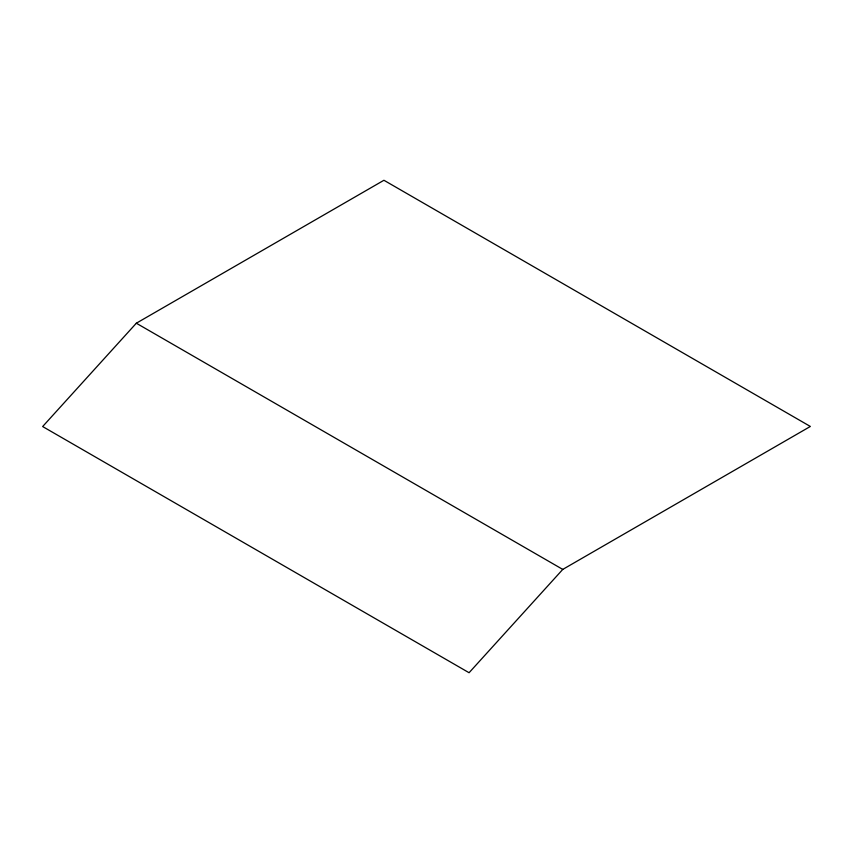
<?xml version="1.0" encoding="UTF-8"?>
<svg xmlns="http://www.w3.org/2000/svg" width="853" height="853" viewBox="0 0 853 853"><rect width="100%" height="100%" fill="white"/><g stroke="black" fill="none" stroke-linecap="round" stroke-linejoin="round"><path stroke-width="1.28" d="M136.331 323.212L42.65 426.543L469.075 672.729L562.767 569.409L810.35 426.457L383.925 180.271L136.331 323.212L562.767 569.409"/></g></svg>
